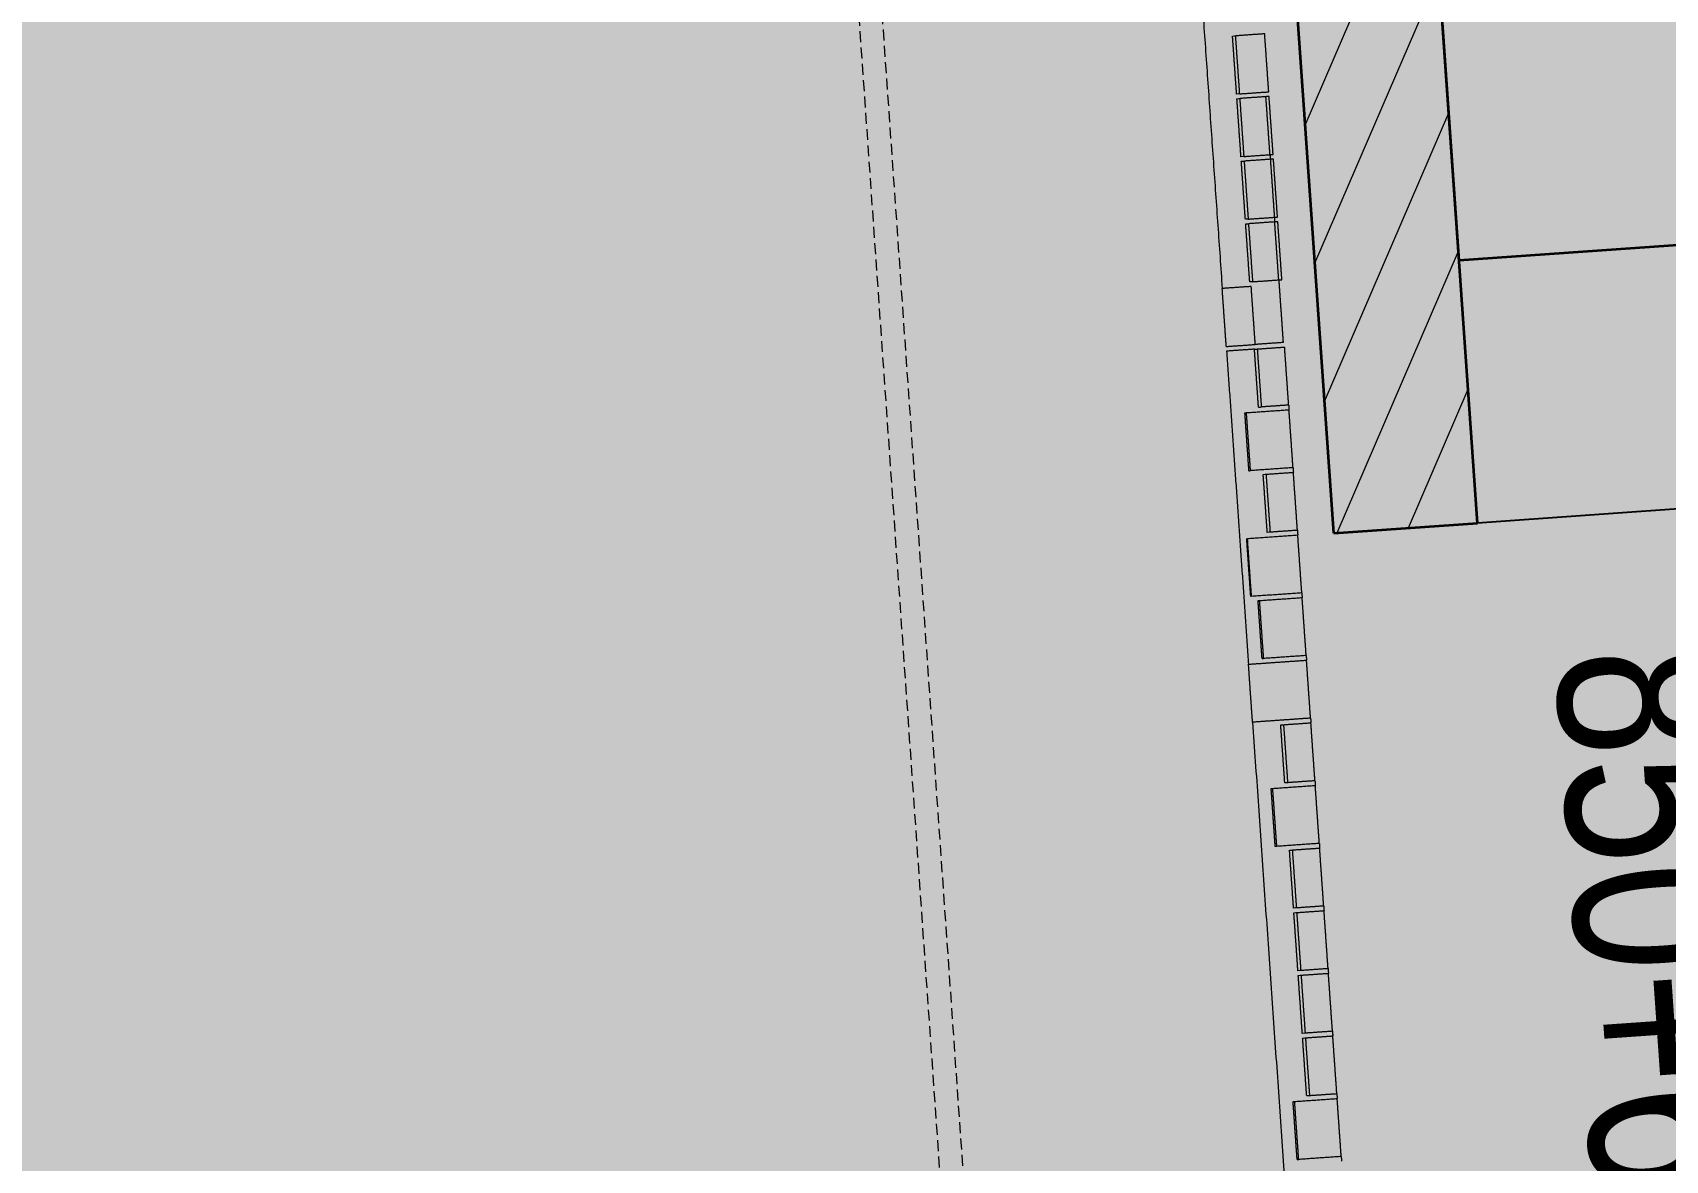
# Model space of a CAD drawing. Header units: millimetres. Extents: x 833941507 to 1669051331, y 817666127 to 1636299673.
# Drawn here: x 834533429 to 834534833, y 817984308 to 817985278 of the extents above; entities that cross this region are included whole.
import ezdxf

# ---------------------------------------------------------------- set-up
doc = ezdxf.new("R2010")
doc.units = ezdxf.units.MM
doc.header["$LTSCALE"] = 3
doc.linetypes.add('B0703', pattern=[4.6875, 3.125, -1.5625])
for name, color, linetype, lineweight in [('Hatch (LTC&CB)', 252, 'Continuous', 35), ('UAJ-22INWA', 6, 'Continuous', 35), ('UAJ-22INWA-a', 1, 'Continuous', 13), ('UAJ-22INWA-h', 251, 'Continuous', 9), ('UAJ-23FLOR-h', 251, 'Continuous', 9), ('UAJ-25CEIL-z', 8, 'B0703', 9), ('UAJ-32INFR', 7, 'Continuous', 25)]:
    doc.layers.add(name, color=color, linetype=linetype, lineweight=lineweight)
doc.layers.add('UAJ-01LAYO-$', color=32, linetype='Continuous', lineweight=5, plot=False)
doc.styles.add('3A35X-MAGP-P-ADR-B01-L1$0$Kowloon_standard', font='arial.ttf', dxfattribs={"width": 0.8, "height": 2})

# ---------------------------------------------------------------- blocks, each defined once
blk = doc.blocks.new('Finish Walls')
at = {"layer": 'UAJ-22INWA-a'}
for points, degree in [([(834534460.4158286, 817985274.676737), (834534461.7989627, 817985274.7734286), (834534462.8278109, 817985274.845353), (834534463.1063745, 817985274.8648267)], 3), ([(834534463.9027021, 817985224.798468), (834534462.1592653, 817985249.7376025), (834534460.4158286, 817985274.676737)], 2), ([(834534488.045509, 817985276.6082635), (834534475.5759418, 817985275.7365451), (834534463.1063745, 817985274.8648267)], 2), ([(834534466.593248, 817985224.9865577), (834534464.8498113, 817985249.9256922), (834534463.1063745, 817985274.8648267)], 2), ([(834534491.5323825, 817985226.7299945), (834534489.7889458, 817985251.669129), (834534488.045509, 817985276.6082635)], 2), ([(834534466.593248, 817985224.9865577), (834534466.3146844, 817985224.967084), (834534465.2858363, 817985224.8951596), (834534463.9027021, 817985224.798468)], 3), ([(834534464.181652, 817985220.8082064), (834534465.5647862, 817985220.9048982), (834534466.5936342, 817985220.9768225), (834534466.8721979, 817985220.9962963)], 3), ([(834534467.6685255, 817985170.9299375), (834534465.9250886, 817985195.869072), (834534464.181652, 817985220.8082064)], 2), ([(834534466.593248, 817985224.9865577), (834534479.0628153, 817985225.8582761), (834534491.5323825, 817985226.7299945)], 2), ([(834534491.8113323, 817985222.739733), (834534479.3417652, 817985221.8680146), (834534466.8721979, 817985220.9962963)], 2), ([(834534470.3590714, 817985171.1180273), (834534468.6156347, 817985196.0571618), (834534466.8721979, 817985220.9962963)], 2), ([(834534492.6076599, 817985172.6733743), (834534490.8642231, 817985197.6125088), (834534489.1207864, 817985222.5516433)], 2), ([(834534495.2982059, 817985172.861464), (834534493.5547692, 817985197.8005985), (834534491.8113323, 817985222.739733)], 2), ([(834534470.3590714, 817985171.1180273), (834534470.0805078, 817985171.0985535), (834534469.0516597, 817985171.0266292), (834534467.6685255, 817985170.9299375)], 3), ([(834534467.9474753, 817985166.939676), (834534469.3306096, 817985167.0363677), (834534470.3594576, 817985167.1082921), (834534470.6380213, 817985167.1277658)], 3), ([(834534471.4343488, 817985117.0614071), (834534469.6909121, 817985142.0005416), (834534467.9474753, 817985166.939676)], 2), ([(834534470.3590714, 817985171.1180273), (834534482.8286387, 817985171.9897457), (834534495.2982059, 817985172.861464)], 2), ([(834534495.5771558, 817985168.8712026), (834534483.1075885, 817985167.9994842), (834534470.6380213, 817985167.1277658)], 2), ([(834534474.1248949, 817985117.2494968), (834534472.381458, 817985142.1886313), (834534470.6380213, 817985167.1277658)], 2), ([(834534492.6076599, 817985172.6733743), (834534494.6300466, 817985143.7439783), (834534496.6524332, 817985114.8145822)], 2), ([(834534499.0640293, 817985118.9929336), (834534497.3205925, 817985143.9320681), (834534495.5771558, 817985168.8712026)], 2), ([(834534474.1248949, 817985117.2494968), (834534486.594462, 817985118.1212152), (834534499.0640293, 817985118.9929336)], 2), ([(834534474.1248949, 817985117.2494968), (834534473.8463311, 817985117.2300231), (834534472.8174831, 817985117.1580987), (834534471.4343488, 817985117.0614071)], 3), ([(834534471.7132987, 817985113.0711455), (834534473.0964329, 817985113.1678373), (834534474.125281, 817985113.2397616), (834534474.4038447, 817985113.2592354)], 3), ([(834534475.2001722, 817985063.1928766), (834534473.4567355, 817985088.132011), (834534471.7132987, 817985113.0711455)], 2), ([(834534499.3429792, 817985115.0026721), (834534486.8734119, 817985114.1309537), (834534474.4038447, 817985113.2592354)], 2), ([(834534477.8907182, 817985063.3809664), (834534476.1472814, 817985088.3201009), (834534474.4038447, 817985113.2592354)], 2), ([(834534500.1393067, 817985064.9363134), (834534498.39587, 817985089.8754479), (834534496.6524332, 817985114.8145822)], 2), ([(834534502.8298527, 817985065.1244031), (834534501.0864159, 817985090.0635376), (834534499.3429792, 817985115.0026721)], 2), ([(834534477.8907182, 817985063.3809664), (834534477.6121545, 817985063.3614926), (834534476.5833064, 817985063.2895683), (834534475.2001722, 817985063.1928766)], 3), ([(834534477.8907182, 817985063.3809664), (834534490.3602854, 817985064.2526847), (834534502.8298527, 817985065.1244031)], 2), ([(834534500.1393067, 817985064.9363134), (834534502.0222185, 817985038.0020481), (834534503.9051301, 817985011.0677829)], 2), ([(834534476.4766876, 817985059.2723526), (834534464.0071203, 817985058.4006342), (834534451.5375531, 817985057.5289158)], 2), ([(834534455.0244266, 817985007.6506468), (834534453.2809898, 817985032.5897813), (834534451.5375531, 817985057.5289158)], 2), ([(834534479.963561, 817985009.3940836), (834534478.2201242, 817985034.3332181), (834534476.4766876, 817985059.2723526)], 2), ([(834534455.0244266, 817985007.6506468), (834534467.4939938, 817985008.5223652), (834534479.963561, 817985009.3940836)], 2), ([(834534503.9051301, 817985011.0677829), (834534491.9343456, 817985010.2309332), (834534479.963561, 817985009.3940836)], 2), ([(834534481.9354914, 817985005.5221744), (834534493.5585685, 817985006.3347166), (834534505.1816454, 817985007.1472589)], 2), ([(834534508.6685189, 817984957.2689899), (834534506.9250821, 817984982.2081244), (834534505.1816454, 817985007.1472589)], 2), ([(834534479.2419425, 817985005.3338747), (834534467.2726595, 817985004.49713), (834534455.3033764, 817985003.6603854)], 2), ([(834534455.3033764, 817985003.6603854), (834534464.717935, 817984868.9890592), (834534474.1324934, 817984734.317733)], 2), ([(834534479.2449455, 817985005.3340846), (834534480.6280798, 817985005.4307762), (834534481.6569278, 817985005.5027007), (834534481.9354914, 817985005.5221744)], 3), ([(834534482.731819, 817984955.4558157), (834534480.9885826, 817984980.3920852), (834534479.2453461, 817985005.3283547)], 2), ([(834534485.4223651, 817984955.6439054), (834534483.6789283, 817984980.5830399), (834534481.9354914, 817985005.5221744)], 2), ([(834534471.0399843, 817984950.6287045), (834534471.7315842, 817984950.6770526), (834534472.2460291, 817984950.7130163), (834534472.3853106, 817984950.7227532)], 3), ([(834534474.5268579, 817984900.7504356), (834534472.7834212, 817984925.6895701), (834534471.0399843, 817984950.6287045)], 2), ([(834534472.3853106, 817984950.7227532), (834534490.6663897, 817984952.0007408), (834534508.9474688, 817984953.2787284)], 2), ([(834534475.8721842, 817984900.8444842), (834534474.1287475, 817984925.7836187), (834534472.3853106, 817984950.7227532)], 2), ([(834534482.731819, 817984955.4558157), (834534484.1149533, 817984955.5525074), (834534485.1438013, 817984955.6244317), (834534485.4223651, 817984955.6439054)], 3), ([(834534508.6685189, 817984957.2689899), (834534497.045442, 817984956.4564477), (834534485.4223651, 817984955.6439054)], 2), ([(834534508.6687043, 817984957.2663382), (834534508.8080865, 817984955.2725333), (834534508.9474688, 817984953.2787284)], 2), ([(834534512.4343423, 817984903.4004594), (834534510.6909056, 817984928.3395939), (834534508.9474688, 817984953.2787284)], 2), ([(834534474.5268579, 817984900.7504356), (834534475.2184577, 817984900.7987837), (834534475.7329026, 817984900.8347473), (834534475.8721842, 817984900.8444842)], 3), ([(834534512.4343423, 817984903.4004594), (834534494.1532632, 817984902.1224718), (834534475.8721842, 817984900.8444842)], 2), ([(834534486.7765923, 817984897.5970237), (834534488.1597265, 817984897.6937153), (834534489.1885746, 817984897.7656398), (834534489.4671383, 817984897.7851135)], 3), ([(834534490.2634659, 817984847.7187548), (834534488.5200291, 817984872.6578892), (834534486.7765923, 817984897.5970237)], 2), ([(834534489.4671383, 817984897.7851135), (834534501.0902152, 817984898.5976557), (834534512.7132921, 817984899.4101979)], 2), ([(834534492.9540118, 817984847.9068445), (834534491.2105751, 817984872.845979), (834534489.4671383, 817984897.7851135)], 2), ([(834534512.434683, 817984903.3955857), (834534512.5739876, 817984901.4028918), (834534512.7132921, 817984899.4101979)], 2), ([(834534516.2001656, 817984849.531929), (834534514.4567289, 817984874.4710634), (834534512.7132921, 817984899.4101979)], 2), ([(834534476.0731124, 817984792.5949498), (834534474.3296757, 817984817.5340843), (834534472.5862389, 817984842.4732188)], 2), ([(834534473.2589087, 817984842.5202435), (834534494.8690121, 817984844.0309554), (834534516.4791156, 817984845.5416675)], 2), ([(834534476.7457823, 817984792.6419746), (834534475.0023454, 817984817.581109), (834534473.2589087, 817984842.5202435)], 2), ([(834534492.9540118, 817984847.9068445), (834534492.6754482, 817984847.8873708), (834534491.6466, 817984847.8154464), (834534490.2634659, 817984847.7187548)], 3), ([(834534516.2001656, 817984849.531929), (834534504.5770887, 817984848.7193867), (834534492.9540118, 817984847.9068445)], 2), ([(834534516.2003269, 817984849.5296223), (834534516.3397212, 817984847.5356449), (834534516.4791156, 817984845.5416675)], 2), ([(834534519.9659891, 817984795.6633985), (834534518.2225523, 817984820.602533), (834534516.4791156, 817984845.5416675)], 2), ([(834534519.9659891, 817984795.6633985), (834534498.3558856, 817984794.1526866), (834534476.7457823, 817984792.6419746)], 2), ([(834534519.9657936, 817984795.6661946), (834534520.1053662, 817984793.6696658), (834534520.244939, 817984791.673137)], 2), ([(834534482.3374546, 817984789.0231131), (834534483.0290544, 817984789.0714612), (834534483.5434994, 817984789.1074249), (834534483.6827809, 817984789.1171618)], 3), ([(834534485.8243281, 817984739.1448442), (834534484.0808914, 817984764.0839787), (834534482.3374546, 817984789.0231131)], 2), ([(834534483.6827809, 817984789.1171618), (834534501.9638599, 817984790.3951494), (834534520.244939, 817984791.673137)], 2), ([(834534487.1696544, 817984739.2388928), (834534485.4262177, 817984764.1780273), (834534483.6827809, 817984789.1171618)], 2), ([(834534523.7318125, 817984741.794868), (834534521.9883757, 817984766.7340025), (834534520.244939, 817984791.673137)], 2), ([(834534485.8243281, 817984739.1448442), (834534486.5159279, 817984739.1931922), (834534487.0303729, 817984739.2291559), (834534487.1696544, 817984739.2388928)], 3), ([(834534523.7318125, 817984741.794868), (834534505.4507334, 817984740.5168804), (834534487.1696544, 817984739.2388928)], 2), ([(834534523.7317933, 817984741.7951423), (834534523.8712778, 817984739.7998744), (834534524.0107623, 817984737.8046066)], 2), ([(834534474.1324934, 817984734.317733), (834534499.0716279, 817984736.0611697), (834534524.0107623, 817984737.8046066)], 2), ([(834534477.6193669, 817984684.4394641), (834534475.8759302, 817984709.3785986), (834534474.1324934, 817984734.317733)], 2), ([(834534527.4976358, 817984687.9263376), (834534525.7541991, 817984712.8654721), (834534524.0107623, 817984737.8046066)], 2), ([(834534477.6191037, 817984684.4432293), (834534496.5878272, 817984413.1035637), (834534515.5565507, 817984141.7638979)], 2), ([(834534527.4976358, 817984687.9263376), (834534502.5585014, 817984686.1829008), (834534477.6193669, 817984684.4394641)], 2), ([(834534504.5304319, 817984682.3109916), (834534516.1535088, 817984683.1235338), (834534527.7765857, 817984683.936076)], 2), ([(834534527.4974163, 817984687.9294785), (834534527.637001, 817984685.9327773), (834534527.7765857, 817984683.936076)], 2), ([(834534531.2634593, 817984634.0578071), (834534529.5200225, 817984658.9969416), (834534527.7765857, 817984683.936076)], 2), ([(834534501.839886, 817984682.1229018), (834534503.2230202, 817984682.2195935), (834534504.2518682, 817984682.2915179), (834534504.5304319, 817984682.3109916)], 3), ([(834534505.3267595, 817984632.2446328), (834534503.5833226, 817984657.1837673), (834534501.839886, 817984682.1229018)], 2), ([(834534508.0173054, 817984632.4327227), (834534506.2738687, 817984657.3718572), (834534504.5304319, 817984682.3109916)], 2), ([(834534493.6349248, 817984627.4175217), (834534494.3265246, 817984627.4658699), (834534494.8409696, 817984627.5018336), (834534494.9802511, 817984627.5115703)], 3), ([(834534497.1217983, 817984577.5392528), (834534495.3783615, 817984602.4783872), (834534493.6349248, 817984627.4175217)], 2), ([(834534494.9802511, 817984627.5115703), (834534513.2613301, 817984628.7895579), (834534531.5424092, 817984630.0675457)], 2), ([(834534498.4671246, 817984577.6333014), (834534496.7236879, 817984602.5724359), (834534494.9802511, 817984627.5115703)], 2), ([(834534508.0173054, 817984632.4327227), (834534507.7387418, 817984632.4132489), (834534506.7098937, 817984632.3413246), (834534505.3267595, 817984632.2446328)], 3), ([(834534531.2634593, 817984634.0578071), (834534519.6403823, 817984633.2452649), (834534508.0173054, 817984632.4327227)], 2), ([(834534531.2634159, 817984634.0584263), (834534531.4029126, 817984632.0629859), (834534531.5424092, 817984630.0675457)], 2), ([(834534535.0292827, 817984580.1892767), (834534533.2858459, 817984605.1284112), (834534531.5424092, 817984630.0675457)], 2), ([(834534498.4671246, 817984577.6333014), (834534498.3278431, 817984577.6235646), (834534497.8133981, 817984577.587601), (834534497.1217983, 817984577.5392528)], 3), ([(834534535.0292827, 817984580.1892767), (834534516.7482036, 817984578.911289), (834534498.4671246, 817984577.6333014)], 2), ([(834534509.3715327, 817984574.3858409), (834534510.7546669, 817984574.4825326), (834534511.783515, 817984574.554457), (834534512.0620787, 817984574.5739307)], 3), ([(834534512.8584062, 817984524.5075719), (834534511.1149695, 817984549.4467064), (834534509.3715327, 817984574.3858409)], 2), ([(834534512.0620787, 817984574.5739307), (834534523.6851556, 817984575.386473), (834534535.3082325, 817984576.1990151)], 2), ([(834534515.5489522, 817984524.6956618), (834534513.8055154, 817984549.6347963), (834534512.0620787, 817984574.5739307)], 2), ([(834534535.0291449, 817984580.1912479), (834534535.1686887, 817984578.1951315), (834534535.3082325, 817984576.1990151)], 2), ([(834534538.795106, 817984526.3207462), (834534537.0516694, 817984551.2598807), (834534535.3082325, 817984576.1990151)], 2), ([(834534515.5489522, 817984524.6956618), (834534515.2703885, 817984524.676188), (834534514.2415404, 817984524.6042637), (834534512.8584062, 817984524.5075719)], 3), ([(834534513.137356, 817984520.5173105), (834534514.5204903, 817984520.6140021), (834534515.5493383, 817984520.6859266), (834534515.8279021, 817984520.7054002)], 3), ([(834534516.6242296, 817984470.6390415), (834534514.8807929, 817984495.578176), (834534513.137356, 817984520.5173105)], 2), ([(834534538.795106, 817984526.3207462), (834534527.1720291, 817984525.508204), (834534515.5489522, 817984524.6956618)], 2), ([(834534515.8279021, 817984520.7054002), (834534527.450979, 817984521.5179424), (834534539.0740559, 817984522.3304846)], 2), ([(834534519.3147756, 817984470.8271313), (834534517.5713388, 817984495.7662657), (834534515.8279021, 817984520.7054002)], 2), ([(834534538.7954301, 817984526.3161123), (834534538.9347429, 817984524.3232985), (834534539.0740559, 817984522.3304846)], 2), ([(834534542.5609294, 817984472.4522157), (834534540.8174927, 817984497.3913502), (834534539.0740559, 817984522.3304846)], 2), ([(834534542.5609294, 817984472.4522157), (834534530.9378525, 817984471.6396735), (834534519.3147756, 817984470.8271313)], 2), ([(834534542.560893, 817984472.4527367), (834534542.7003862, 817984470.4573455), (834534542.8398794, 817984468.4619542)], 2), ([(834534519.3147756, 817984470.8271313), (834534519.0362118, 817984470.8076576), (834534518.0073638, 817984470.7357332), (834534516.6242296, 817984470.6390415)], 3), ([(834534516.9031795, 817984466.64878), (834534518.2863138, 817984466.7454717), (834534519.3151618, 817984466.817396), (834534519.5937254, 817984466.8368698)], 3), ([(834534520.390053, 817984416.770511), (834534518.6466162, 817984441.7096455), (834534516.9031795, 817984466.64878)], 2), ([(834534519.5937254, 817984466.8368698), (834534531.2168024, 817984467.649412), (834534542.8398794, 817984468.4619542)], 2), ([(834534523.080599, 817984416.9586009), (834534521.3371623, 817984441.8977354), (834534519.5937254, 817984466.8368698)], 2), ([(834534546.3267529, 817984418.5836853), (834534544.5833161, 817984443.5228198), (834534542.8398794, 817984468.4619542)], 2), ([(834534523.080599, 817984416.9586009), (834534522.8020353, 817984416.9391271), (834534521.7731873, 817984416.8672028), (834534520.390053, 817984416.770511)], 3), ([(834534546.3267529, 817984418.5836853), (834534534.7036759, 817984417.7711431), (834534523.080599, 817984416.9586009)], 2), ([(834534546.3266613, 817984418.5849942), (834534546.466182, 817984416.589209), (834534546.6057028, 817984414.5934237)], 2), ([(834534520.6690029, 817984412.7802495), (834534522.0521371, 817984412.8769412), (834534523.0809852, 817984412.9488655), (834534523.3595489, 817984412.9683393)], 3), ([(834534524.1558764, 817984362.9019805), (834534522.4124396, 817984387.841115), (834534520.6690029, 817984412.7802495)], 2), ([(834534523.3595489, 817984412.9683393), (834534534.9826258, 817984413.7808815), (834534546.6057028, 817984414.5934237)], 2), ([(834534526.8464224, 817984363.0900704), (834534525.1029856, 817984388.0292048), (834534523.3595489, 817984412.9683393)], 2), ([(834534550.0925763, 817984364.7151548), (834534548.3491395, 817984389.6542892), (834534546.6057028, 817984414.5934237)], 2), ([(834534513.809368, 817984358.168918), (834534532.0904471, 817984359.4469056), (834534550.3715261, 817984360.7248933)], 2), ([(834534526.8464224, 817984363.0900704), (834534526.5678587, 817984363.0705966), (834534525.5390106, 817984362.9986722), (834534524.1558764, 817984362.9019805)], 3), ([(834534550.0925763, 817984364.7151548), (834534538.4694993, 817984363.9026126), (834534526.8464224, 817984363.0900704)], 2), ([(834534550.0926412, 817984364.7142255), (834534550.2320837, 817984362.7195594), (834534550.3715261, 817984360.7248933)], 2), ([(834534553.8583996, 817984310.8466244), (834534552.1149629, 817984335.7857589), (834534550.3715261, 817984360.7248933)], 2), ([(834534512.4640417, 817984358.0748694), (834534513.1556416, 817984358.1232176), (834534513.6700865, 817984358.1591812), (834534513.809368, 817984358.168918)], 3), ([(834534515.9509152, 817984308.1966004), (834534514.2074785, 817984333.1357349), (834534512.4640417, 817984358.0748694)], 2), ([(834534517.2962415, 817984308.290649), (834534515.5528048, 817984333.2297835), (834534513.809368, 817984358.168918)], 2), ([(834534515.9509152, 817984308.1966004), (834534516.6425151, 817984308.2449486), (834534517.15696, 817984308.2809123), (834534517.2962415, 817984308.290649)], 3), ([(834534553.8583996, 817984310.8466244), (834534535.5773206, 817984309.5686368), (834534517.2962415, 817984308.290649)], 2), ([(834534553.858284, 817984310.8482782), (834534553.9978168, 817984308.8523206), (834534554.1373495, 817984306.8563628)], 2)]:
    blk.add_open_spline(points, degree=degree, dxfattribs=at)
at = {"layer": 'UAJ-22INWA-h'}
blk.add_open_spline([(834534421.1321532, 817985492.4654578), (834534436.3348532, 817985274.9971868), (834534451.5375531, 817985057.5289158)], degree=2, dxfattribs=at)
blk = doc.blocks.new('LRR Curtain')
at = {"layer": 'UAJ-25CEIL-z', "linetype": 'B0703'}
for points in [[(-20980.06807148457, -65342.30061793327), (-20980.06752181053, -50292.30059480667, 0.4142135606798064), (-21490.06752026081, -49782.30059623718), (-35490.06815624237, -49782.30057275295, 0.4142135622750456), (-36000.06815767288, -50292.30057132244), (-36000.06819999218, -65342.30061769485)], [(-21000.06807148457, -65342.30061793327), (-21000.06752181053, -50292.30059468746, 0.4142135607387433), (-21490.06752038002, -49802.30059611797), (-35490.06815624237, -49802.30057275295, 0.4142135623230424), (-35980.06815779209, -50292.30057132244), (-35980.06819999218, -65342.30061769485)]]:
    blk.add_lwpolyline(points, format="xyb", dxfattribs=at)
blk = doc.blocks.new('*U936')
at = {"layer": 'UAJ-22INWA-h'}
h = blk.add_hatch(dxfattribs=at)
h.set_pattern_fill('ANSI31', color=256, scale=20)
h.set_pattern_definition([(45, (280.2222625629287, -1108.899376016812), (-44.90128060534576, 44.90128060534577), [])])
h.paths.add_polyline_path([(-4.572305556393985e-08, -116.4496877775909), (4.163321420946886e-07, 7.550312580036973), (480.2222627278605, 7.550312508644197), (480.2222627426425, -116.4496874913558)])
at = {"layer": 'UAJ-22INWA'}
for p, q in [((1.032885563674313e-07, -116.4496875391728), (2.67320530162962e-07, 7.550312347581581)), ((480.2222628023663, 7.550312538442768), (480.2222627277413, -116.4496875040596))]:
    blk.add_line(p, q, dxfattribs=at)
for points in [[(3.873401539067345e-06, 7.550312318080671), (480.2222666617671, 7.550312508947968)], [(-4.572305556393985e-08, -116.4496877775909), (480.2222627426425, -116.4496875867236)]]:
    blk.add_lwpolyline(points, dxfattribs=at)
blk = doc.blocks.new('LRR-B01-WALL FINISH')
blk.add_blockref('Finish Walls', (0, 0))
at = {"rotation": 3.998908525846276}
blk.add_blockref('LRR Curtain', (834551062.6266844, 818044341.9052756), dxfattribs=at)
at = {"layer": 'UAJ-22INWA', "xscale": -0.9999999999999999, "rotation": 273.9988673474458}
blk.add_blockref('*U936', (834534663.5685853, 817984855.2826087), dxfattribs=at)
blk = doc.blocks.new('DD1500')
at = {"layer": 'UAJ-32INFR'}
for p, q in [((-2.384185791015625e-07, 850.0000002384186), (-1.192092895507812e-07, 2.384185791015625e-07)), ((1500, 1.192092895507812e-07), (1500, 649.9999998807907))]:
    blk.add_line(p, q, dxfattribs=at)
for centre, radius, start, end in [((0, 2.384185791015625e-07), 850.0000000088766, 0, 90), ((1500.000000119209, 0), 650.0000001084835, 90, 180)]:
    blk.add_arc(centre, radius, start, end, dxfattribs=at)
at = {"layer": 'UAJ-01LAYO-$', "style": '3A35X-MAGP-P-ADR-B01-L1$0$Kowloon_standard', "width": 0.8}
blk.add_text('850+650', height=149.9999999999995, rotation=359.9985519998963, dxfattribs=at).set_placement((115.5759075880051, 58.63326168060303))
blk = doc.blocks.new('GBP-LTC-LB01')
at = {"layer": 'UAJ-23FLOR-h'}
h = blk.add_hatch(dxfattribs=at)
h.set_pattern_fill('EARTH,_O', color=256, scale=180, angle=45.00000010501341)
h.set_pattern_definition([(48.99890852053534, (834576001.761157, 818046085.3420337), (-112.7268618952272, 1612.510668059984), [1143, -1143]), (48.99890852053534, (834575678.2791204, 818046366.5514973), (-112.7268618952272, 1612.510668059984), [1143, -1143]), (48.99890852053534, (834575354.7970834, 818046647.760961), (-112.7268618952272, 1612.510668059984), [1143, -1143]), (138.9989085205353, (834575340.7062259, 818046849.3247945), (-1612.510668059984, -112.7268618952272), [1143, -1143]), (138.9989085205353, (834575621.9156895, 818047172.8068315), (-1612.510668059984, -112.7268618952272), [1143, -1143]), (138.9989085205353, (834575903.1251531, 818047496.2888683), (-1612.510668059984, -112.7268618952272), [1143, -1143])])
h.paths.add_polyline_path([(834572173.0526648, 818200349.1682475), (834310583.7401848, 818182062.0839702), (834331502.2393942, 817882831.6918911), (834364939.6873164, 817885169.2259957), (834473095.7001734, 818011283.5998719), (834480533.7001572, 818020120.3998857), (834485095.050147, 818025709.5498941), (834491375.7001324, 818033618.9999057), (834497063.4001188, 818041012.999916), (834493145.8001142, 818043678.6999089), (834512788.5000582, 818074029.2499447), (834518712.4500408, 818083675.2499557), (834526231.3000174, 818096325.0999695), (834534646.0499907, 818111073.0499848), (834545955.9999523, 818131981.3000056), (834557204.5999117, 818154198.8000262), (834564039.9998856, 818168496.8000388), (834570941.1648417, 818183576.4266495), (834578367.7999997, 818200696.3)])
h.paths.add_polyline_path([(834382131.3063979, 817956469.9755309), (834418268.7298656, 817958996.0684958), (834422062.4129677, 817963855.9029621), (834428403.0430198, 817964299.3786768), (834467239.2037573, 818010695.5815835), (834466445.2064853, 818021738.794587), (834476097.7213831, 818035709.0329579), (834485267.1005058, 818048983.1978921), (834487014.8928652, 818051460.4309663), (834497268.3342452, 818067303.4232484), (834492893.3757939, 818129890.0851053), (834448056.5937514, 818126755.6608665), (834416896.5816393, 818105052.1136897), (834382061.3702741, 818080788.9948437), (834386167.4497714, 818022059.1642565), (834377588.3843737, 818021459.4669156)], flags=16)
edge = h.paths.add_edge_path(flags=16)
edge.add_line((834540292.2872467, 818142076.0699883), (834533466.3205868, 818141614.1342163))
edge.add_line((834533466.3205867, 818141614.1342163), (834523258.01233, 818143862.7104174))
edge.add_line((834523258.01233, 818143862.7104174), (834525896.867722, 818155838.9349334))
edge.add_arc((834558382.4304729, 818267025.4493066), 115835.0239163238, 237.2183980957774, 253.7131265722631, ccw=False)
edge.add_line((834495664.9154892, 818169638.2526121), (834498267.5884769, 818132356.9750829))
edge.add_line((834498267.5884771, 818132356.9750829), (834496346.4194225, 818130135.0090942))
edge.add_line((834496346.4194226, 818130135.0090942), (834492879.879452, 818129892.6713651))
edge.add_line((834492879.8794518, 818129892.6713651), (834494229.5832878, 818110587.6218635))
edge.add_line((834494229.5832882, 818110587.6218635), (834496326.133695, 818110708.3844534))
edge.add_line((834496326.1336946, 818110708.3844534), (834498420.2073777, 818080753.5549031))
edge.add_line((834498420.2073779, 818080753.5549031), (834498046.1188868, 818080727.4032354))
edge.add_line((834498046.118887, 818080727.4032354), (834498254.5151165, 818077746.3837949))
edge.add_line((834498254.5151162, 818077746.3837949), (834503061.0860548, 818078082.4001414))
edge.add_line((834503061.0860548, 818078082.4001414), (834504979.5219883, 818081212.101532))
edge.add_line((834504979.5219884, 818081212.101532), (834509429.0185915, 818088470.9260026))
edge.add_line((834509429.0185914, 818088470.9260026), (834515217.1570119, 818097913.5886871))
edge.add_line((834515217.157012, 818097913.5886871), (834526067.4346461, 818116415.5426326))
edge.add_line((834526067.4346461, 818116415.5426326), (834532489.1994565, 818127888.6839589))
edge.add_line((834532489.1994562, 818127888.6839589), (834534830.89787, 818132146.3035389))
edge.add_line((834534830.8978701, 818132146.3035389), (834540292.2872465, 818142076.0699883))
h = blk.add_hatch(dxfattribs=at)
h.set_pattern_fill('EARTH,_O', color=256, scale=180, angle=45.00000010501341)
h.set_pattern_definition([(45.00000010501341, (-1082349.699177861, 54794.90315568447), (-2.96267069188616e-06, 1616.446101792448), [1143, -1143]), (45.00000010501341, (-1082652.782822503, 55097.98679921505), (-2.96267069188616e-06, 1616.446101792448), [1143, -1143]), (45.00000010501341, (-1082955.866467144, 55401.07044274564), (-2.96267069188616e-06, 1616.446101792448), [1143, -1143]), (135.0000001050134, (-1082955.866467515, 55603.12620546969), (-1616.446101792448, -2.96267069188616e-06), [1143, -1143]), (135.0000001050134, (-1082652.782823984, 55906.20985011128), (-1616.446101792448, -2.96267069188616e-06), [1143, -1143]), (135.0000001050134, (-1082349.699180454, 56209.29349475286), (-1616.446101792448, -2.96267069188616e-06), [1143, -1143])])
h.paths.add_polyline_path([(834669469.2548146, 818015499.1701102), (834651080.8176275, 818014213.7929552), (834651091.333055, 818014066.030459), (834669479.7621983, 818015351.5226754)], flags=16)
edge = h.paths.add_edge_path()
edge.add_arc((834611763.613195, 818123015.0723449), 22001.28373588376, 94.00071865262937, 118.6886834190998)
edge.add_line((834601201.8916234, 818142315.5004095), (834593918.3367147, 818141228.3801512))
edge.add_arc((834611768.400262, 818123014.0298539), 25502.69251264854, 93.99715914630349, 134.4212748451599, ccw=False)
edge.add_line((834609990.6837641, 818148454.6872638), (834618164.3568528, 818149025.8389109))
edge.add_line((834618164.3568528, 818149025.8389109), (834618408.292444, 818145534.9100552))
edge.add_line((834618408.292444, 818145534.9100552), (834616365.4114578, 818145392.1596863))
edge.add_line((834616365.4114578, 818145392.1596863), (834616609.385029, 818141900.6873076))
edge.add_line((834616609.385029, 818141900.6873076), (834611621.5474902, 818141552.1522465))
edge.add_line((834611621.5474902, 818141552.1522465), (834611377.6128702, 818145043.0672039))
edge.add_line((834611377.6128702, 818145043.0672039), (834610228.6059371, 818144962.7428077))
h.paths.add_polyline_path([(834673232.9366938, 818197365.8783082), (834607546.4897544, 818192773.8917836), (834599172.4998745, 818174435.3001034), (834588349.0999149, 818152374.5000834), (834578621.5499489, 818133890.6500655), (834568418.2999822, 818115665.3000468), (834556456.700019, 818095618.300025), (834546606.4000474, 818080041.600007), (834532219.3000866, 818058623.7499806), (834523692.1501086, 818046595.7499651), (834515683.5001286, 818035708.4999502), (834508244.2001468, 818025929.8999366), (834500656.3001646, 818016266.0999228), (834489786.8001888, 818002934.0999027), (834483448.3002025, 817995421.2998908), (834478637.6002128, 817989841.6998823), (834458453.7502539, 817967379.2998452), (834441506.4997879, 817949096.357832), (834383075.7479855, 817886437.0757562), (834482026.687943, 817893354.5055006), (834551919.0356153, 817920008.6018127), (834634905.1297382, 817930637.1330649), (834634022.9972101, 817939309.3515325), (834633770.0685325, 817941795.8857912), (834633577.6912351, 817943687.0236263), (834508697.0405153, 817930983.6118022), (834507053.464672, 817930191.4384525), (834506409.4608335, 817939426.9553951), (834507656.9383341, 817945566.7269546), (834503417.0808368, 818006767.0327235), (834503064.3680854, 818011762.6720035), (834514052.9096247, 818025791.9353799), (834520784.6504849, 818034889.3491884), (834526318.8615147, 818042436.9444461), (834532381.6860782, 818050705.6283545), (834536345.7196504, 818056472.6778568), (834542258.4127678, 818065225.6191521), (834550405.86193, 818077286.9078631), (834561578.9964366, 818095001.9633045), (834574522.6610527, 818117080.0346472), (834587768.8781933, 818140310.2095475), (834609774.1305691, 818143594.9757913), (834610001.9653326, 818140335.8947712), (834634252.5395212, 818142031.4686226), (834636806.8958616, 818105492.469254), (834642791.4816118, 818105913.7478601), (834646278.5594581, 818056032.5832597), (834640293.170484, 818055614.1586573), (834643382.3380679, 818011424.9081372), (834641138.4146172, 818011267.9554363), (834645775.7848747, 817944927.8676329), (834639048.3570181, 817944243.5239328), (834640362.1165634, 817931328.1108725), (834651070.3910474, 817932706.91456), (834650587.6677916, 817936476.1291044), (834685105.7378002, 817940896.8578628), (834685588.4610578, 817937127.6433052), (834691373.7890701, 817937868.5701854)])
blk.add_blockref('LRR-B01-WALL FINISH', (0, 0))
at = {"layer": 'UAJ-32INFR', "rotation": 273.9985500058564}
blk.add_blockref('DD1500', (834534671.1005154, 817984855.8091468), dxfattribs=at)
blk = doc.blocks.new('GBP-STR-B01-L2')
at = {"layer": 'UAJ-22INWA'}
blk.add_lwpolyline([(834534896.033352, 817988807.5406706), (834535220.3039241, 817988830.2098335), (834535460.5832436, 817985392.3943701), (834535136.3755375, 817985369.7297643), (834535154.0747848, 817985116.5494273), (834534655.292095, 817985081.6806916), (834534536.7373456, 817986777.5418993), (834535035.5082932, 817986812.4099128)], close=True, dxfattribs=at)

msp = doc.modelspace()

# ---------------------------------------------------------------- hatches: boundary and pattern name
at = {"layer": 'Hatch (LTC&CB)'}
h = msp.add_hatch(dxfattribs=at)
h.set_pattern_fill('ANSI38', color=256, scale=100)
h.set_pattern_definition([(318.9998376927443, (834479093.7342951, 818230174.1493032), (208.2994204990571, 239.6197016519238), []), (48.99983769274426, (834479093.7342951, 818230174.1493032), (176.9791393461904, 687.5388238029047), [793.75, -476.25])])
edge = h.paths.add_edge_path()
edge.add_line((834601196.1932279, 818142314.5248821), (834603754.2640262, 818142696.3710381))
edge.add_line((834603754.2640262, 818142696.3710381), (834603901.899728, 818141707.3292294))
edge.add_line((834603901.899728, 818141707.3292294), (834603810.4683098, 818141693.6886882))
edge.add_arc((834611763.2944388, 818123016.3620529), 20299.99935169609, 113.0643579575305, 141.3575808429331)
edge.add_line((834595907.8101043, 818135692.8596053), (834595395.44903, 818135656.8608108))
edge.add_line((834595395.44903, 818135656.8608108), (834583111.7173193, 818114341.0318873))
edge.add_line((834583111.7173193, 818114341.0318873), (834578121.5842528, 818106513.8910732))
edge.add_line((834578121.5842528, 818106513.8910732), (834575731.6542978, 818102809.499759))
edge.add_line((834575731.6542978, 818102809.499759), (834574387.4489166, 818100725.9814435))
edge.add_line((834574387.4489166, 818100725.9814435), (834573113.9765022, 818098752.0992287))
edge.add_line((834573113.9765022, 818098752.0992287), (834573145.2547638, 818098730.6477773))
edge.add_line((834573145.2547638, 818098730.6477773), (834569989.114683, 818093770.2015171))
edge.add_line((834569989.114683, 818093770.2015171), (834566534.9997851, 818088385.676982))
edge.add_line((834566534.9997851, 818088385.676982), (834566514.0877519, 818088398.2967066))
edge.add_line((834566514.0877519, 818088398.2967066), (834558743.6087797, 818076256.6317656))
edge.add_line((834558743.6087797, 818076256.6317656), (834557653.4005865, 818074495.7072132))
edge.add_line((834557653.4005865, 818074495.7072132), (834553498.9169745, 818068288.5571573))
edge.add_line((834553498.9169745, 818068288.5571573), (834548580.861871, 818060932.1282293))
edge.add_line((834548580.861871, 818060932.1282293), (834544328.2635252, 818054726.3367485))
edge.add_line((834544328.2635252, 818054726.3367485), (834544332.1488035, 818054704.6644962))
edge.add_line((834544332.1488035, 818054704.6644962), (834540324.5978602, 818048716.6949816))
edge.add_line((834540324.5978602, 818048716.6949816), (834541041.3244038, 818048232.540333))
edge.add_line((834541041.3244038, 818048232.540333), (834540089.7288045, 818046823.8296406))
edge.add_line((834540089.7288045, 818046823.8296406), (834539737.5511322, 818047061.7285419))
edge.add_line((834539737.5511322, 818047061.7285419), (834533115.7546033, 818038377.7374016))
edge.add_line((834533115.7546033, 818038377.7374016), (834515220.9619001, 818015146.6305978))
edge.add_arc((834538026.0069846, 818000636.2612507), 27029.99999804167, 147.5322628657497, 176.1870880981713)
edge.add_line((834511055.837681, 818002433.7226919), (834511444.9861017, 817996891.2334589))
edge.add_line((834511444.9861017, 817996891.2334589), (834511474.1084727, 817996474.6528435))
edge.add_line((834511474.1084727, 817996474.6528435), (834508641.2167096, 817996276.6106825))
edge.add_line((834508641.2167096, 817996276.6106825), (834508910.6816144, 817992422.053122))
edge.add_line((834508910.6816144, 817992422.053122), (834511353.3752296, 817992955.9577066))
edge.add_line((834511353.3752296, 817992955.9577066), (834513357.6638721, 817964213.0085849))
edge.add_line((834513357.6638721, 817964213.0085849), (834513308.9477361, 817964209.6026397))
edge.add_line((834513308.9477361, 817964209.6026397), (834513879.4049544, 817955918.7523347))
edge.add_line((834513879.4049544, 817955918.7523347), (834514876.6139696, 817955988.4575205))
edge.add_line((834514876.6139696, 817955988.4575205), (834515053.0661077, 817953464.409199))
edge.add_arc((834528221.0653924, 817954382.9922421), 13199.99999874826, 183.9904169536054, 259.8372334186261)
edge.add_line((834525891.9897077, 817941390.0939349), (834525974.5254321, 817940578.7091386))
edge.add_line((834525974.5254321, 817940578.7091386), (834555356.336757, 817943567.4939791))
edge.add_line((834555356.336757, 817943567.4939791), (834594711.6949315, 817947570.8029128))
edge.add_line((834594711.6949315, 817947570.8029128), (834594754.1988673, 817947152.9591447))
edge.add_line((834594754.1988673, 817947152.9591447), (834616096.9028597, 817949323.9834652))
edge.add_line((834616096.9028597, 817949323.9834652), (834631854.2065201, 817950926.8492302))
edge.add_line((834631854.2065201, 817950926.8492302), (834631836.7081357, 817951177.1563083))
edge.add_line((834631836.7081357, 817951177.1563083), (834639760.382062, 817951731.0818821))
edge.add_line((834639760.382062, 817951731.0818821), (834640506.9704407, 817944391.5874598))
edge.add_line((834640506.9704407, 817944391.5874598), (834508703.5709968, 817930984.2761916))
edge.add_line((834508703.5709968, 817930984.2761916), (834508663.5146245, 817930982.1632618))
edge.add_line((834508663.5146245, 817930982.1632618), (834507053.4646711, 817930191.4384522))
edge.add_line((834507053.4646711, 817930191.4384522), (834506409.4608326, 817939426.9553951))
edge.add_line((834506409.4608326, 817939426.9553951), (834507674.9508276, 817945699.3234407))
edge.add_line((834507674.9508276, 817945699.3234407), (834503067.5031257, 818011766.6800821))
edge.add_line((834503067.5031257, 818011766.6800821), (834515005.9420724, 818027008.3036696))
edge.add_line((834515005.9420724, 818027008.3036696), (834526318.8603592, 818042436.9452374))
edge.add_line((834526318.8603592, 818042436.9452374), (834533248.4343333, 818051887.545926))
edge.add_line((834533248.4343333, 818051887.545926), (834545204.9352987, 818069586.3738981))
edge.add_line((834545204.9352987, 818069586.3738981), (834551695.4067936, 818079200.6226892))
edge.add_line((834551695.4067936, 818079200.6226892), (834551700.6621838, 818079300.5666262))
edge.add_line((834551700.6621838, 818079300.5666262), (834554860.111537, 818084257.5104706))
edge.add_line((834554860.111537, 818084257.5104706), (834556162.9385583, 818086301.5433419))
edge.add_line((834556162.9385583, 818086301.5433419), (834561579.1108731, 818095002.152886))
edge.add_line((834561579.1108731, 818095002.152886), (834564610.1881032, 818100023.5882319))
edge.add_line((834564610.1881032, 818100023.5882319), (834566711.8413072, 818103505.2825594))
edge.add_line((834566711.8413072, 818103505.2825594), (834567220.9571147, 818104369.6755948))
edge.add_line((834567220.9571147, 818104369.6755948), (834571219.8492384, 818111331.3275263))
edge.add_line((834571219.8492384, 818111331.3275263), (834579233.5847297, 818125278.3035975))
edge.add_line((834579233.5847297, 818125278.3035975), (834584805.1873057, 818135090.7915635))
edge.add_line((834584805.1873057, 818135090.7915635), (834587768.4359322, 818140310.1481816))
edge.add_line((834587768.4359322, 818140310.1481816), (834593953.3663634, 818141233.3798261))
edge.add_arc((834611682.4142298, 818123278.8372545), 25232.61257183928, 93.84603158733529, 134.6379365759465, ccw=False)
edge.add_line((834609989.9237372, 818148454.6235011), (834618164.07139, 818149025.8201461))
edge.add_line((834618164.07139, 818149025.8201461), (834618408.0113981, 818145534.900405))
edge.add_line((834618408.0113981, 818145534.900405), (834616365.1302586, 818145392.1522276))
edge.add_line((834616365.1302586, 818145392.1522276), (834616609.1098313, 818141900.6663029))
edge.add_line((834616609.1098313, 818141900.6663029), (834611621.272795, 818141552.1240568))
edge.add_line((834611621.272795, 818141552.1240568), (834611377.3331451, 818145043.038663))
edge.add_arc((834611845.1982398, 818122938.1113777), 22109.8780646978, 91.21252121934131, 118.7925777614652)
h = msp.add_hatch(color=256, dxfattribs=at)
h.dxf.hatch_style = 1
edge = h.paths.add_edge_path()
edge.add_line((834513358.8255653, 817964213.0958437), (834514805.289499, 817964314.2087176))
edge.add_line((834514805.289499, 817964314.2087176), (834514905.3200586, 817962883.3180938))
edge.add_line((834514905.3200586, 817962883.3180938), (834522015.978077, 817959924.652822))
edge.add_line((834522015.978077, 817959924.652822), (834527599.8251551, 817958234.8488646))
edge.add_line((834527599.8251551, 817958234.8488646), (834531627.4143353, 817957331.9568794))
edge.add_line((834531627.4143353, 817957331.9568794), (834538597.7298516, 817957185.7983224))
edge.add_line((834538597.7298516, 817957185.7983224), (834550283.8357514, 817958000.7096148))
edge.add_line((834550283.8357514, 817958000.7096148), (834576164.2493855, 817960699.3094033))
edge.add_arc((834571429.6622454, 818001700.8842118), 41274.02878520934, 276.5869590863181, 289.1047787767843)
edge.add_line((834584938.5161443, 817962700.1621864), (834585387.4425285, 817962731.4429674))
edge.add_line((834585387.4425285, 817962731.4429674), (834585119.4098338, 817966565.5387688))
edge.add_line((834585119.4098338, 817966565.5387688), (834584671.7451953, 817966534.2435784))
edge.add_line((834584671.7451953, 817966534.2435784), (834582845.2183245, 817993361.8909639))
edge.add_line((834582845.2183245, 817993361.8909639), (834584586.6638896, 817993483.6330193))
edge.add_line((834584586.6638896, 817993483.6330193), (834584565.213575, 817993788.1730142))
edge.add_line((834584565.213575, 817993788.1730142), (834583546.5970082, 817993716.9697903))
edge.add_line((834583546.5970082, 817993716.9697903), (834579511.6160775, 818051438.2750045))
edge.add_line((834579511.6160775, 818051438.2750045), (834571357.0710046, 818050868.2097193))
edge.add_line((834571357.0710046, 818050868.2097193), (834571728.4182211, 818045556.2424893))
edge.add_line((834571728.4182211, 818045556.2424893), (834551420.9984901, 818044136.5981159))
edge.add_line((834551420.9984901, 818044136.5981159), (834550915.3577757, 818053251.1485702))
edge.add_line((834550915.3577757, 818053251.1485702), (834550067.4300342, 818053191.871879))
edge.add_line((834550067.4300342, 818053191.871879), (834547980.3444077, 818050328.438814))
edge.add_line((834547980.3444077, 818050328.438814), (834547993.7177736, 818050137.13641))
edge.add_line((834547993.7177736, 818050137.13641), (834537098.7629538, 818035335.0755486))
edge.add_line((834537098.7629538, 818035335.0755486), (834533115.7546033, 818038377.7374016))
edge.add_line((834533115.7546033, 818038377.7374016), (834521762.7749052, 818023639.2440152))
edge.add_line((834521762.7749052, 818023639.2440152), (834515226.3537949, 818015153.6303818))
edge.add_arc((834538313.0684212, 818000540.4627358), 27322.90359548846, 147.6674701204294, 176.0266741615715)
edge.add_line((834511055.837681, 818002433.7226919), (834511474.1084727, 817996474.6528435))
edge.add_line((834511474.1084727, 817996474.6528435), (834508641.2167096, 817996276.6106824))
edge.add_line((834508641.2167096, 817996276.6106824), (834508910.6816144, 817992422.053122))
edge.add_line((834508910.6816144, 817992422.053122), (834511349.4456573, 817992955.0988119))
edge.add_line((834511349.4456573, 817992955.0988119), (834511354.850605, 817992876.5974088))
edge.add_line((834511354.850605, 817992876.5974088), (834513358.6562476, 817964213.0840075))
edge.add_line((834513358.6562476, 817964213.0840075), (834513358.8255653, 817964213.0958437))

# ---------------------------------------------------------------- block references
for name in ['GBP-LTC-LB01', 'GBP-STR-B01-L2']:
    msp.add_blockref(name, (0, 0))

doc.saveas('drawing.dxf')
